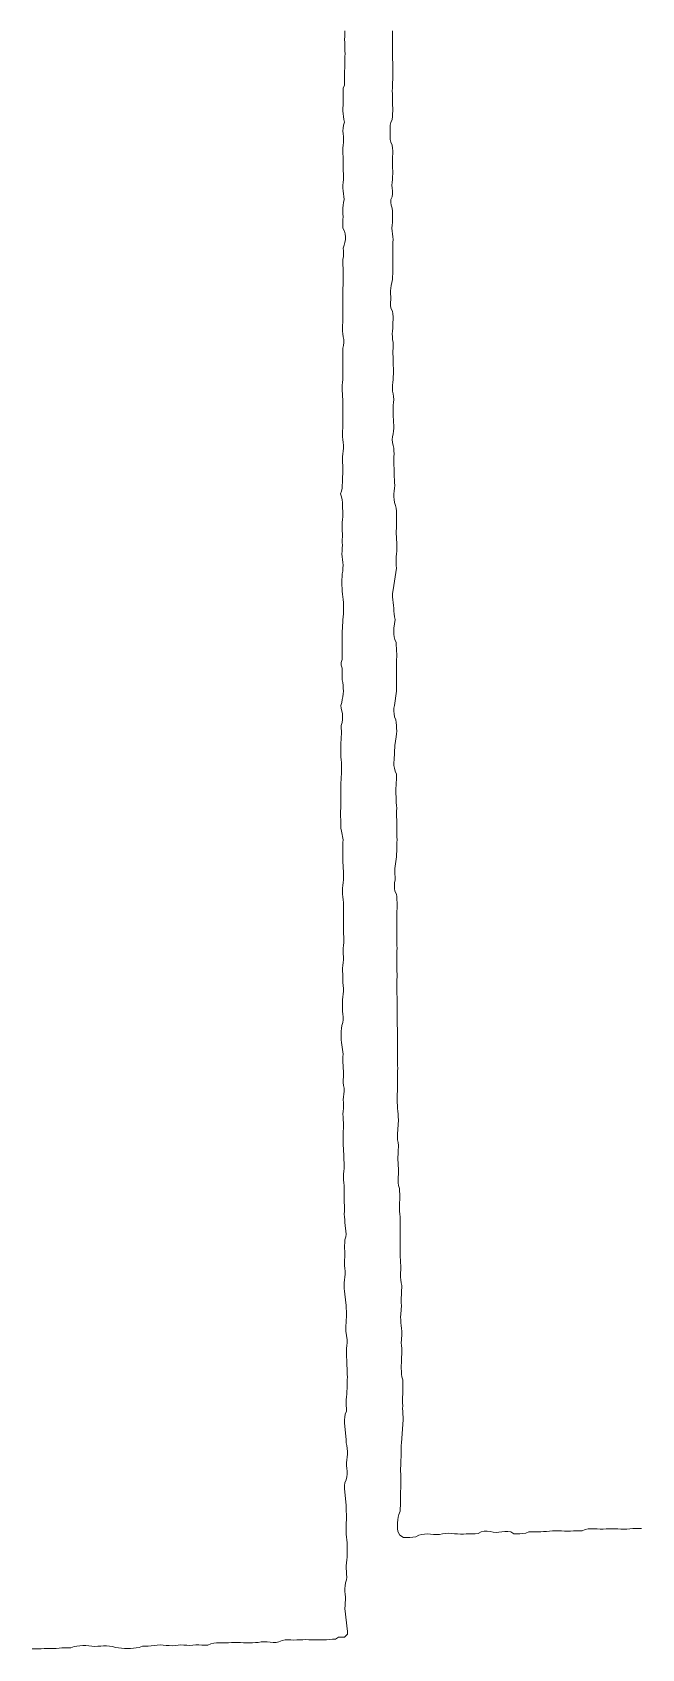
# Model space of a CAD drawing. Extents: x -16 to 11205, y -14909 to 147.
# Drawn here: x 79.73 to 84.25, y 123.34 to 135.31 of the extents above; entities that cross this region are included whole.
import ezdxf

# ---------------------------------------------------------------- set-up
doc = ezdxf.new("R2010")
doc.units = 0
doc.layers.get('0').update_dxf_attribs({"color": 1, "linetype": 'CONTINUOUS', "lineweight": 15, "true_color": 0xff0000})

msp = doc.modelspace()

# ---------------------------------------------------------------- linework, layer by layer
for p, q in [((82.051, 135.319), (82.049, 135.298)), ((82.049, 135.298), (82.049, 135.277)), ((82.404, 135.298), (82.404, 135.319)), ((82.404, 135.277), (82.404, 135.298)), ((82.049, 135.277), (82.048, 135.256)), ((82.048, 135.256), (82.049, 135.234)), ((82.049, 135.234), (82.049, 135.213)), ((82.049, 135.213), (82.05, 135.192)), ((82.05, 135.192), (82.051, 135.171)), ((82.051, 135.171), (82.052, 135.15)), ((82.404, 135.256), (82.404, 135.277)), ((82.404, 135.234), (82.404, 135.256)), ((82.404, 135.213), (82.404, 135.234)), ((82.404, 135.192), (82.404, 135.213)), ((82.404, 135.171), (82.404, 135.192)), ((82.404, 135.15), (82.404, 135.171)), ((82.05, 135.065), (82.049, 135.044)), ((82.051, 135.108), (82.05, 135.086)), ((82.05, 135.086), (82.05, 135.065)), ((82.052, 135.15), (82.051, 135.129)), ((82.051, 135.129), (82.051, 135.108)), ((82.404, 135.129), (82.404, 135.15)), ((82.404, 135.107), (82.404, 135.129)), ((82.405, 135.086), (82.404, 135.107)), ((82.405, 135.065), (82.405, 135.086)), ((82.405, 135.044), (82.405, 135.065)), ((82.048, 135.023), (82.047, 135.002)), ((82.047, 135.002), (82.047, 134.981)), ((82.047, 134.981), (82.048, 134.959)), ((82.048, 134.938), (82.047, 134.917)), ((82.049, 135.044), (82.048, 135.023)), ((82.048, 134.959), (82.048, 134.938)), ((82.403, 134.917), (82.404, 134.938)), ((82.404, 134.938), (82.405, 134.959)), ((82.405, 135.023), (82.405, 135.044)), ((82.405, 135.002), (82.405, 135.023)), ((82.405, 134.98), (82.405, 135.002)), ((82.405, 134.959), (82.405, 134.98)), ((82.038, 134.895), (82.037, 134.874)), ((82.037, 134.874), (82.037, 134.853)), ((82.037, 134.853), (82.038, 134.832)), ((82.047, 134.917), (82.038, 134.895)), ((82.038, 134.832), (82.038, 134.811)), ((82.038, 134.811), (82.038, 134.79)), ((82.401, 134.875), (82.402, 134.896)), ((82.402, 134.853), (82.401, 134.875)), ((82.402, 134.896), (82.403, 134.917)), ((82.403, 134.832), (82.402, 134.853)), ((82.404, 134.811), (82.403, 134.832)), ((82.404, 134.79), (82.404, 134.811)), ((82.037, 134.769), (82.036, 134.748)), ((82.036, 134.748), (82.036, 134.727)), ((82.036, 134.727), (82.037, 134.706)), ((82.038, 134.79), (82.037, 134.769)), ((82.037, 134.706), (82.04, 134.684)), ((82.403, 134.684), (82.404, 134.705)), ((82.404, 134.769), (82.404, 134.79)), ((82.405, 134.748), (82.404, 134.769)), ((82.404, 134.705), (82.405, 134.726)), ((82.405, 134.726), (82.405, 134.748)), ((82.037, 134.599), (82.036, 134.578)), ((82.036, 134.578), (82.037, 134.557)), ((82.04, 134.62), (82.037, 134.599)), ((82.04, 134.684), (82.042, 134.663)), ((82.048, 134.642), (82.04, 134.62)), ((82.042, 134.663), (82.048, 134.642)), ((82.386, 134.599), (82.387, 134.62)), ((82.386, 134.578), (82.386, 134.599)), ((82.386, 134.557), (82.386, 134.578)), ((82.387, 134.62), (82.39, 134.641)), ((82.39, 134.641), (82.4, 134.664)), ((82.4, 134.664), (82.403, 134.684)), ((82.036, 134.451), (82.035, 134.43)), ((82.037, 134.472), (82.036, 134.451)), ((82.037, 134.557), (82.039, 134.536)), ((82.039, 134.493), (82.037, 134.472)), ((82.039, 134.536), (82.04, 134.515)), ((82.04, 134.515), (82.039, 134.493)), ((82.386, 134.536), (82.386, 134.557)), ((82.387, 134.515), (82.386, 134.536)), ((82.39, 134.494), (82.387, 134.515)), ((82.401, 134.472), (82.39, 134.494)), ((82.404, 134.451), (82.401, 134.472)), ((82.406, 134.43), (82.404, 134.451)), ((82.035, 134.43), (82.036, 134.409)), ((82.036, 134.409), (82.037, 134.388)), ((82.037, 134.388), (82.038, 134.367)), ((82.038, 134.345), (82.037, 134.324)), ((82.038, 134.367), (82.038, 134.345)), ((82.402, 134.345), (82.403, 134.367)), ((82.403, 134.324), (82.402, 134.345)), ((82.403, 134.367), (82.404, 134.388)), ((82.404, 134.388), (82.405, 134.409)), ((82.405, 134.409), (82.406, 134.43)), ((82.037, 134.324), (82.037, 134.303)), ((82.037, 134.303), (82.038, 134.282)), ((82.039, 134.218), (82.037, 134.197)), ((82.038, 134.282), (82.04, 134.261)), ((82.04, 134.24), (82.039, 134.218)), ((82.04, 134.261), (82.04, 134.24)), ((82.4, 134.197), (82.402, 134.219)), ((82.402, 134.219), (82.404, 134.24)), ((82.404, 134.303), (82.403, 134.324)), ((82.405, 134.282), (82.404, 134.303)), ((82.404, 134.24), (82.405, 134.261)), ((82.405, 134.261), (82.405, 134.282)), ((82.036, 134.176), (82.035, 134.155)), ((82.035, 134.155), (82.037, 134.134)), ((82.037, 134.197), (82.036, 134.176)), ((82.037, 134.134), (82.04, 134.113)), ((82.04, 134.113), (82.043, 134.092)), ((82.043, 134.092), (82.044, 134.07)), ((82.391, 134.07), (82.401, 134.091)), ((82.398, 134.176), (82.4, 134.197)), ((82.4, 134.155), (82.398, 134.176)), ((82.402, 134.134), (82.4, 134.155)), ((82.401, 134.091), (82.403, 134.113)), ((82.403, 134.113), (82.402, 134.134)), ((82.038, 134.028), (82.036, 134.007)), ((82.036, 134.007), (82.036, 133.985)), ((82.036, 133.985), (82.036, 133.964)), ((82.041, 134.049), (82.038, 134.028)), ((82.044, 134.07), (82.041, 134.049)), ((82.39, 134.049), (82.391, 134.07)), ((82.392, 134.028), (82.39, 134.049)), ((82.401, 134.006), (82.392, 134.028)), ((82.403, 133.985), (82.401, 134.006)), ((82.403, 133.964), (82.403, 133.985)), ((82.036, 133.922), (82.035, 133.901)), ((82.035, 133.901), (82.035, 133.88)), ((82.035, 133.88), (82.036, 133.859)), ((82.036, 133.964), (82.037, 133.943)), ((82.037, 133.943), (82.036, 133.922)), ((82.036, 133.859), (82.047, 133.836)), ((82.399, 133.858), (82.4, 133.88)), ((82.4, 133.837), (82.399, 133.858)), ((82.4, 133.88), (82.402, 133.901)), ((82.402, 133.901), (82.404, 133.922)), ((82.403, 133.943), (82.403, 133.964)), ((82.404, 133.922), (82.403, 133.943)), ((82.045, 133.732), (82.038, 133.71)), ((82.05, 133.753), (82.045, 133.732)), ((82.047, 133.836), (82.053, 133.816)), ((82.055, 133.774), (82.05, 133.753)), ((82.053, 133.816), (82.056, 133.795)), ((82.056, 133.795), (82.055, 133.774)), ((82.403, 133.816), (82.4, 133.837)), ((82.406, 133.795), (82.403, 133.816)), ((82.405, 133.731), (82.406, 133.753)), ((82.405, 133.71), (82.405, 133.731)), ((82.407, 133.774), (82.406, 133.795)), ((82.406, 133.753), (82.407, 133.774)), ((82.036, 133.626), (82.035, 133.604)), ((82.039, 133.647), (82.036, 133.626)), ((82.038, 133.71), (82.04, 133.689)), ((82.04, 133.668), (82.039, 133.647)), ((82.04, 133.689), (82.04, 133.668)), ((82.405, 133.689), (82.405, 133.71)), ((82.405, 133.668), (82.405, 133.689)), ((82.405, 133.647), (82.405, 133.668)), ((82.406, 133.626), (82.405, 133.647)), ((82.406, 133.604), (82.406, 133.626)), ((82.035, 133.604), (82.036, 133.583)), ((82.036, 133.583), (82.037, 133.562)), ((82.037, 133.562), (82.037, 133.541)), ((82.037, 133.541), (82.037, 133.52)), ((82.037, 133.52), (82.037, 133.499)), ((82.037, 133.499), (82.037, 133.477)), ((82.404, 133.499), (82.405, 133.52)), ((82.404, 133.478), (82.404, 133.499)), ((82.405, 133.52), (82.406, 133.541)), ((82.406, 133.583), (82.406, 133.604)), ((82.406, 133.562), (82.406, 133.583)), ((82.406, 133.541), (82.406, 133.562)), ((82.036, 133.414), (82.035, 133.393)), ((82.035, 133.393), (82.035, 133.372)), ((82.035, 133.372), (82.036, 133.35)), ((82.037, 133.435), (82.036, 133.414)), ((82.037, 133.477), (82.037, 133.456)), ((82.037, 133.456), (82.037, 133.435)), ((82.389, 133.393), (82.39, 133.414)), ((82.389, 133.371), (82.389, 133.393)), ((82.39, 133.35), (82.389, 133.371)), ((82.39, 133.414), (82.393, 133.434)), ((82.393, 133.434), (82.404, 133.478)), ((82.035, 133.308), (82.034, 133.287)), ((82.034, 133.287), (82.034, 133.266)), ((82.034, 133.266), (82.034, 133.245)), ((82.036, 133.329), (82.035, 133.308)), ((82.036, 133.35), (82.036, 133.329)), ((82.389, 133.308), (82.39, 133.329)), ((82.389, 133.287), (82.389, 133.308)), ((82.391, 133.266), (82.389, 133.287)), ((82.39, 133.329), (82.39, 133.35)), ((82.402, 133.244), (82.391, 133.266)), ((82.033, 133.139), (82.032, 133.118)), ((82.034, 133.16), (82.033, 133.139)), ((82.034, 133.245), (82.034, 133.223)), ((82.034, 133.223), (82.035, 133.202)), ((82.035, 133.181), (82.034, 133.16)), ((82.035, 133.202), (82.035, 133.181)), ((82.405, 133.223), (82.402, 133.244)), ((82.407, 133.202), (82.405, 133.223)), ((82.405, 133.118), (82.406, 133.139)), ((82.406, 133.16), (82.407, 133.181)), ((82.406, 133.139), (82.406, 133.16)), ((82.407, 133.181), (82.407, 133.202)), ((82.032, 133.118), (82.032, 133.096)), ((82.032, 133.096), (82.034, 133.075)), ((82.034, 133.075), (82.038, 133.054)), ((82.038, 133.054), (82.042, 133.033)), ((82.042, 133.033), (82.042, 133.012)), ((82.401, 133.075), (82.403, 133.096)), ((82.402, 133.054), (82.401, 133.075)), ((82.404, 133.033), (82.402, 133.054)), ((82.403, 133.096), (82.405, 133.118)), ((82.407, 133.012), (82.404, 133.033)), ((82.036, 132.969), (82.034, 132.948)), ((82.034, 132.948), (82.034, 132.927)), ((82.034, 132.927), (82.035, 132.906)), ((82.035, 132.906), (82.036, 132.885)), ((82.04, 132.99), (82.036, 132.969)), ((82.042, 133.012), (82.04, 132.99)), ((82.406, 132.948), (82.407, 132.969)), ((82.406, 132.927), (82.406, 132.948)), ((82.407, 132.906), (82.406, 132.927)), ((82.407, 132.99), (82.407, 133.012)), ((82.407, 132.969), (82.407, 132.99)), ((82.407, 132.885), (82.407, 132.906)), ((82.036, 132.885), (82.036, 132.864)), ((82.036, 132.864), (82.036, 132.842)), ((82.036, 132.842), (82.036, 132.821)), ((82.036, 132.821), (82.036, 132.8)), ((82.036, 132.8), (82.036, 132.779)), ((82.036, 132.779), (82.036, 132.758)), ((82.408, 132.863), (82.407, 132.885)), ((82.409, 132.842), (82.408, 132.863)), ((82.41, 132.821), (82.409, 132.842)), ((82.409, 132.758), (82.41, 132.779)), ((82.41, 132.8), (82.41, 132.821)), ((82.41, 132.779), (82.41, 132.8)), ((82.031, 132.694), (82.03, 132.673)), ((82.03, 132.673), (82.031, 132.652)), ((82.033, 132.715), (82.031, 132.694)), ((82.035, 132.737), (82.033, 132.715)), ((82.036, 132.758), (82.035, 132.737)), ((82.402, 132.673), (82.403, 132.694)), ((82.404, 132.651), (82.402, 132.673)), ((82.403, 132.694), (82.406, 132.715)), ((82.406, 132.715), (82.409, 132.736)), ((82.409, 132.736), (82.409, 132.758)), ((82.031, 132.652), (82.032, 132.631)), ((82.032, 132.631), (82.033, 132.61)), ((82.033, 132.61), (82.034, 132.588)), ((82.034, 132.588), (82.034, 132.567)), ((82.034, 132.567), (82.034, 132.546)), ((82.034, 132.546), (82.034, 132.525)), ((82.408, 132.63), (82.404, 132.651)), ((82.411, 132.61), (82.408, 132.63)), ((82.408, 132.525), (82.409, 132.546)), ((82.409, 132.546), (82.411, 132.567)), ((82.412, 132.588), (82.411, 132.61)), ((82.411, 132.567), (82.412, 132.588)), ((82.034, 132.525), (82.035, 132.504)), ((82.035, 132.419), (82.034, 132.398)), ((82.035, 132.504), (82.035, 132.483)), ((82.035, 132.483), (82.035, 132.461)), ((82.035, 132.461), (82.035, 132.44)), ((82.035, 132.44), (82.035, 132.419)), ((82.408, 132.504), (82.408, 132.525)), ((82.408, 132.482), (82.408, 132.504)), ((82.408, 132.461), (82.408, 132.482)), ((82.41, 132.44), (82.408, 132.461)), ((82.411, 132.419), (82.41, 132.44)), ((82.412, 132.398), (82.411, 132.419)), ((82.034, 132.377), (82.033, 132.356)), ((82.033, 132.356), (82.033, 132.334)), ((82.033, 132.334), (82.033, 132.313)), ((82.033, 132.313), (82.035, 132.292)), ((82.034, 132.398), (82.034, 132.377)), ((82.401, 132.292), (82.403, 132.313)), ((82.403, 132.313), (82.407, 132.334)), ((82.407, 132.334), (82.411, 132.355)), ((82.411, 132.355), (82.412, 132.376)), ((82.412, 132.376), (82.412, 132.398)), ((82.036, 132.186), (82.033, 132.165)), ((82.035, 132.292), (82.037, 132.271)), ((82.038, 132.207), (82.036, 132.186)), ((82.037, 132.271), (82.039, 132.25)), ((82.04, 132.228), (82.038, 132.207)), ((82.039, 132.25), (82.04, 132.228)), ((82.403, 132.27), (82.401, 132.292)), ((82.407, 132.249), (82.403, 132.27)), ((82.412, 132.229), (82.407, 132.249)), ((82.414, 132.208), (82.412, 132.229)), ((82.415, 132.186), (82.414, 132.208)), ((82.414, 132.165), (82.415, 132.186)), ((82.033, 132.165), (82.032, 132.144)), ((82.032, 132.144), (82.033, 132.123)), ((82.033, 132.123), (82.034, 132.101)), ((82.034, 132.101), (82.035, 132.08)), ((82.035, 132.059), (82.034, 132.038)), ((82.035, 132.08), (82.035, 132.059)), ((82.412, 132.144), (82.414, 132.165)), ((82.412, 132.123), (82.412, 132.144)), ((82.413, 132.101), (82.412, 132.123)), ((82.415, 132.08), (82.413, 132.101)), ((82.416, 132.059), (82.415, 132.08)), ((82.416, 132.038), (82.416, 132.059)), ((82.031, 131.954), (82.029, 131.933)), ((82.033, 131.975), (82.031, 131.954)), ((82.034, 132.038), (82.033, 132.017)), ((82.033, 132.017), (82.033, 131.996)), ((82.033, 131.996), (82.033, 131.975)), ((82.416, 132.017), (82.416, 132.038)), ((82.417, 131.996), (82.416, 132.017)), ((82.419, 131.974), (82.417, 131.996)), ((82.418, 131.932), (82.42, 131.953)), ((82.42, 131.953), (82.419, 131.974)), ((82.026, 131.911), (82.019, 131.89)), ((82.019, 131.89), (82.026, 131.868)), ((82.029, 131.933), (82.026, 131.911)), ((82.026, 131.868), (82.029, 131.847)), ((82.029, 131.847), (82.032, 131.826)), ((82.032, 131.826), (82.033, 131.805)), ((82.414, 131.89), (82.415, 131.911)), ((82.414, 131.869), (82.414, 131.89)), ((82.415, 131.848), (82.414, 131.869)), ((82.415, 131.911), (82.418, 131.932)), ((82.417, 131.827), (82.415, 131.848)), ((82.426, 131.804), (82.417, 131.827)), ((82.033, 131.699), (82.031, 131.678)), ((82.033, 131.805), (82.033, 131.784)), ((82.033, 131.784), (82.034, 131.763)), ((82.034, 131.72), (82.033, 131.699)), ((82.034, 131.763), (82.034, 131.742)), ((82.034, 131.742), (82.034, 131.72)), ((82.429, 131.783), (82.426, 131.804)), ((82.432, 131.763), (82.429, 131.783)), ((82.433, 131.741), (82.432, 131.763)), ((82.432, 131.678), (82.433, 131.699)), ((82.433, 131.72), (82.433, 131.741)), ((82.433, 131.699), (82.433, 131.72)), ((82.031, 131.678), (82.029, 131.657)), ((82.029, 131.657), (82.03, 131.636)), ((82.03, 131.636), (82.031, 131.615)), ((82.031, 131.615), (82.032, 131.593)), ((82.032, 131.593), (82.032, 131.572)), ((82.431, 131.614), (82.432, 131.636)), ((82.431, 131.593), (82.431, 131.614)), ((82.432, 131.572), (82.431, 131.593)), ((82.432, 131.657), (82.432, 131.678)), ((82.432, 131.636), (82.432, 131.657)), ((82.03, 131.466), (82.028, 131.445)), ((82.031, 131.488), (82.03, 131.466)), ((82.032, 131.572), (82.031, 131.551)), ((82.031, 131.551), (82.031, 131.53)), ((82.031, 131.53), (82.032, 131.509)), ((82.032, 131.509), (82.031, 131.488)), ((82.433, 131.551), (82.432, 131.572)), ((82.435, 131.53), (82.433, 131.551)), ((82.433, 131.445), (82.435, 131.466)), ((82.435, 131.509), (82.435, 131.53)), ((82.436, 131.487), (82.435, 131.509)), ((82.435, 131.466), (82.436, 131.487)), ((82.028, 131.445), (82.029, 131.424)), ((82.029, 131.424), (82.032, 131.403)), ((82.032, 131.403), (82.035, 131.382)), ((82.036, 131.339), (82.034, 131.318)), ((82.035, 131.382), (82.037, 131.361)), ((82.037, 131.361), (82.036, 131.339)), ((82.412, 131.212), (82.433, 131.339)), ((82.429, 131.403), (82.431, 131.424)), ((82.429, 131.382), (82.429, 131.403)), ((82.43, 131.36), (82.429, 131.382)), ((82.433, 131.339), (82.43, 131.36)), ((82.431, 131.424), (82.433, 131.445)), ((82.029, 131.276), (82.028, 131.255)), ((82.028, 131.255), (82.028, 131.234)), ((82.028, 131.234), (82.028, 131.212)), ((82.031, 131.297), (82.029, 131.276)), ((82.034, 131.318), (82.031, 131.297)), ((82.028, 131.212), (82.029, 131.191)), ((82.029, 131.191), (82.03, 131.169)), ((82.03, 131.169), (82.032, 131.148)), ((82.032, 131.148), (82.035, 131.127)), ((82.035, 131.127), (82.038, 131.107)), ((82.038, 131.107), (82.04, 131.086)), ((82.402, 131.128), (82.403, 131.15)), ((82.405, 131.106), (82.402, 131.128)), ((82.403, 131.15), (82.412, 131.212)), ((82.408, 131.085), (82.405, 131.106)), ((82.038, 130.979), (82.036, 130.958)), ((82.039, 131.001), (82.038, 130.979)), ((82.04, 131.022), (82.039, 131.001)), ((82.04, 131.086), (82.04, 131.064)), ((82.04, 131.064), (82.04, 131.043)), ((82.04, 131.043), (82.04, 131.022)), ((82.41, 131.064), (82.408, 131.085)), ((82.412, 131.043), (82.41, 131.064)), ((82.414, 131.022), (82.412, 131.043)), ((82.416, 131.001), (82.414, 131.022)), ((82.419, 130.98), (82.416, 131.001)), ((82.422, 130.959), (82.419, 130.98)), ((82.032, 130.895), (82.031, 130.874)), ((82.031, 130.874), (82.031, 130.853)), ((82.033, 130.916), (82.032, 130.895)), ((82.034, 130.937), (82.033, 130.916)), ((82.036, 130.958), (82.034, 130.937)), ((82.412, 130.874), (82.414, 130.895)), ((82.413, 130.852), (82.412, 130.874)), ((82.414, 130.895), (82.422, 130.959)), ((82.03, 130.789), (82.029, 130.768)), ((82.029, 130.768), (82.03, 130.747)), ((82.031, 130.831), (82.03, 130.81)), ((82.03, 130.81), (82.03, 130.789)), ((82.03, 130.747), (82.03, 130.725)), ((82.031, 130.853), (82.031, 130.831)), ((82.416, 130.832), (82.413, 130.852)), ((82.42, 130.811), (82.416, 130.832)), ((82.429, 130.788), (82.42, 130.811)), ((82.431, 130.767), (82.429, 130.788)), ((82.432, 130.746), (82.431, 130.767)), ((82.433, 130.725), (82.432, 130.746)), ((82.03, 130.662), (82.023, 130.641)), ((82.023, 130.641), (82.023, 130.62)), ((82.023, 130.62), (82.03, 130.598)), ((82.03, 130.725), (82.031, 130.704)), ((82.031, 130.683), (82.03, 130.662)), ((82.031, 130.704), (82.031, 130.683)), ((82.434, 130.704), (82.433, 130.725)), ((82.433, 130.662), (82.434, 130.683)), ((82.433, 130.641), (82.433, 130.662)), ((82.433, 130.619), (82.433, 130.641)), ((82.433, 130.598), (82.433, 130.619)), ((82.434, 130.683), (82.434, 130.704)), ((82.03, 130.556), (82.029, 130.534)), ((82.029, 130.534), (82.031, 130.513)), ((82.03, 130.598), (82.03, 130.577)), ((82.03, 130.577), (82.03, 130.556)), ((82.031, 130.513), (82.034, 130.492)), ((82.433, 130.577), (82.433, 130.598)), ((82.433, 130.556), (82.433, 130.577)), ((82.433, 130.535), (82.433, 130.556)), ((82.433, 130.514), (82.433, 130.535)), ((82.433, 130.492), (82.433, 130.514)), ((82.035, 130.387), (82.031, 130.366)), ((82.034, 130.492), (82.037, 130.471)), ((82.038, 130.408), (82.035, 130.387)), ((82.037, 130.471), (82.038, 130.45)), ((82.038, 130.45), (82.039, 130.429)), ((82.039, 130.429), (82.038, 130.408)), ((82.417, 130.323), (82.433, 130.429)), ((82.432, 130.471), (82.433, 130.492)), ((82.432, 130.45), (82.432, 130.471)), ((82.433, 130.429), (82.432, 130.45)), ((82.028, 130.345), (82.02, 130.323)), ((82.02, 130.323), (82.022, 130.302)), ((82.022, 130.302), (82.032, 130.26)), ((82.031, 130.366), (82.028, 130.345)), ((82.032, 130.26), (82.033, 130.239)), ((82.414, 130.302), (82.417, 130.323)), ((82.414, 130.281), (82.414, 130.302)), ((82.416, 130.26), (82.414, 130.281)), ((82.418, 130.239), (82.416, 130.26)), ((82.031, 130.196), (82.023, 130.175)), ((82.023, 130.175), (82.023, 130.154)), ((82.023, 130.154), (82.024, 130.133)), ((82.033, 130.218), (82.031, 130.196)), ((82.033, 130.239), (82.033, 130.218)), ((82.428, 130.217), (82.418, 130.239)), ((82.43, 130.196), (82.428, 130.217)), ((82.432, 130.175), (82.43, 130.196)), ((82.433, 130.154), (82.432, 130.175)), ((82.434, 130.133), (82.433, 130.154)), ((82.022, 130.069), (82.02, 130.048)), ((82.02, 130.048), (82.02, 130.027)), ((82.02, 130.027), (82.02, 130.006)), ((82.023, 130.09), (82.022, 130.069)), ((82.024, 130.111), (82.023, 130.09)), ((82.024, 130.133), (82.024, 130.111)), ((82.415, 129.921), (82.42, 130.027)), ((82.42, 130.027), (82.43, 130.091)), ((82.43, 130.091), (82.433, 130.112)), ((82.433, 130.112), (82.434, 130.133)), ((82.02, 130.006), (82.02, 129.985)), ((82.02, 129.985), (82.02, 129.963)), ((82.02, 129.963), (82.02, 129.942)), ((82.02, 129.942), (82.022, 129.921)), ((82.022, 129.921), (82.024, 129.9)), ((82.024, 129.9), (82.025, 129.879)), ((82.413, 129.9), (82.415, 129.921)), ((82.414, 129.879), (82.413, 129.9)), ((82.023, 129.794), (82.022, 129.773)), ((82.024, 129.815), (82.023, 129.794)), ((82.025, 129.836), (82.024, 129.815)), ((82.025, 129.879), (82.025, 129.858)), ((82.025, 129.858), (82.025, 129.836)), ((82.418, 129.858), (82.414, 129.879)), ((82.422, 129.837), (82.418, 129.858)), ((82.432, 129.815), (82.422, 129.837)), ((82.433, 129.794), (82.432, 129.815)), ((82.433, 129.773), (82.433, 129.794)), ((82.021, 129.752), (82.02, 129.73)), ((82.02, 129.73), (82.021, 129.709)), ((82.021, 129.688), (82.02, 129.667)), ((82.02, 129.667), (82.02, 129.646)), ((82.022, 129.773), (82.021, 129.752)), ((82.021, 129.709), (82.021, 129.688)), ((82.427, 129.688), (82.428, 129.709)), ((82.428, 129.667), (82.427, 129.688)), ((82.428, 129.709), (82.429, 129.731)), ((82.429, 129.645), (82.428, 129.667)), ((82.429, 129.731), (82.431, 129.752)), ((82.431, 129.752), (82.433, 129.773)), ((82.02, 129.561), (82.019, 129.54)), ((82.02, 129.646), (82.02, 129.625)), ((82.02, 129.625), (82.02, 129.603)), ((82.02, 129.603), (82.02, 129.582)), ((82.02, 129.582), (82.02, 129.561)), ((82.43, 129.624), (82.429, 129.645)), ((82.431, 129.603), (82.43, 129.624)), ((82.433, 129.582), (82.431, 129.603)), ((82.434, 129.561), (82.433, 129.582)), ((82.433, 129.54), (82.434, 129.561)), ((82.019, 129.54), (82.019, 129.519)), ((82.019, 129.519), (82.019, 129.498)), ((82.019, 129.498), (82.02, 129.477)), ((82.02, 129.477), (82.02, 129.455)), ((82.02, 129.455), (82.02, 129.434)), ((82.02, 129.434), (82.021, 129.413)), ((82.433, 129.519), (82.433, 129.54)), ((82.433, 129.497), (82.433, 129.519)), ((82.434, 129.476), (82.433, 129.497)), ((82.435, 129.455), (82.434, 129.476)), ((82.434, 129.413), (82.435, 129.434)), ((82.435, 129.434), (82.435, 129.455)), ((82.021, 129.413), (82.024, 129.392)), ((82.024, 129.392), (82.037, 129.328)), ((82.036, 129.307), (82.035, 129.286)), ((82.037, 129.328), (82.036, 129.307)), ((82.434, 129.392), (82.434, 129.413)), ((82.435, 129.37), (82.434, 129.392)), ((82.436, 129.349), (82.435, 129.37)), ((82.435, 129.286), (82.436, 129.307)), ((82.437, 129.328), (82.436, 129.349)), ((82.436, 129.307), (82.437, 129.328)), ((82.035, 129.286), (82.035, 129.265)), ((82.035, 129.265), (82.035, 129.244)), ((82.035, 129.244), (82.035, 129.222)), ((82.035, 129.222), (82.035, 129.201)), ((82.035, 129.201), (82.035, 129.18)), ((82.421, 129.116), (82.432, 129.201)), ((82.432, 129.201), (82.433, 129.222)), ((82.433, 129.222), (82.434, 129.244)), ((82.434, 129.265), (82.435, 129.286)), ((82.434, 129.244), (82.434, 129.265)), ((82.035, 129.18), (82.036, 129.159)), ((82.036, 129.159), (82.037, 129.138)), ((82.037, 129.138), (82.038, 129.117)), ((82.038, 129.117), (82.039, 129.095)), ((82.039, 129.095), (82.039, 129.074)), ((82.039, 129.074), (82.04, 129.053)), ((82.42, 129.095), (82.421, 129.116)), ((82.421, 129.074), (82.42, 129.095)), ((82.423, 129.053), (82.421, 129.074)), ((82.033, 128.969), (82.032, 128.947)), ((82.032, 128.947), (82.033, 128.926)), ((82.036, 128.99), (82.033, 128.969)), ((82.038, 129.011), (82.036, 128.99)), ((82.04, 129.032), (82.038, 129.011)), ((82.04, 129.053), (82.04, 129.032)), ((82.417, 128.989), (82.419, 129.01)), ((82.417, 128.968), (82.417, 128.989)), ((82.421, 128.948), (82.417, 128.968)), ((82.419, 129.01), (82.422, 129.032)), ((82.432, 128.925), (82.421, 128.948)), ((82.422, 129.032), (82.423, 129.053)), ((82.033, 128.926), (82.035, 128.905)), ((82.035, 128.905), (82.037, 128.884)), ((82.037, 128.884), (82.039, 128.862)), ((82.039, 128.862), (82.04, 128.841)), ((82.04, 128.841), (82.04, 128.82)), ((82.435, 128.905), (82.432, 128.925)), ((82.436, 128.884), (82.435, 128.905)), ((82.437, 128.862), (82.436, 128.884)), ((82.438, 128.841), (82.437, 128.862)), ((82.437, 128.82), (82.438, 128.841)), ((82.04, 128.82), (82.041, 128.799)), ((82.041, 128.799), (82.041, 128.778)), ((82.041, 128.778), (82.041, 128.757)), ((82.041, 128.757), (82.041, 128.736)), ((82.041, 128.736), (82.041, 128.714)), ((82.041, 128.714), (82.041, 128.693)), ((82.434, 128.757), (82.435, 128.778)), ((82.434, 128.735), (82.434, 128.757)), ((82.435, 128.714), (82.434, 128.735)), ((82.435, 128.778), (82.436, 128.799)), ((82.435, 128.693), (82.435, 128.714)), ((82.436, 128.799), (82.437, 128.82)), ((82.041, 128.693), (82.04, 128.672)), ((82.04, 128.672), (82.04, 128.651)), ((82.04, 128.651), (82.04, 128.63)), ((82.04, 128.63), (82.042, 128.609)), ((82.042, 128.609), (82.043, 128.587)), ((82.043, 128.587), (82.043, 128.566)), ((82.436, 128.672), (82.435, 128.693)), ((82.435, 128.63), (82.436, 128.651)), ((82.435, 128.608), (82.435, 128.63)), ((82.435, 128.587), (82.435, 128.608)), ((82.435, 128.566), (82.435, 128.587)), ((82.436, 128.651), (82.436, 128.672)), ((82.038, 128.524), (82.037, 128.503)), ((82.037, 128.503), (82.037, 128.482)), ((82.037, 128.482), (82.039, 128.46)), ((82.041, 128.545), (82.038, 128.524)), ((82.043, 128.566), (82.041, 128.545)), ((82.436, 128.545), (82.435, 128.566)), ((82.435, 128.46), (82.436, 128.481)), ((82.437, 128.524), (82.436, 128.545)), ((82.436, 128.503), (82.437, 128.524)), ((82.436, 128.481), (82.436, 128.503)), ((82.035, 128.397), (82.033, 128.376)), ((82.033, 128.376), (82.033, 128.354)), ((82.033, 128.354), (82.034, 128.333)), ((82.038, 128.418), (82.035, 128.397)), ((82.039, 128.439), (82.038, 128.418)), ((82.039, 128.46), (82.039, 128.439)), ((82.434, 128.439), (82.435, 128.46)), ((82.434, 128.418), (82.434, 128.439)), ((82.435, 128.397), (82.434, 128.418)), ((82.435, 128.375), (82.435, 128.397)), ((82.436, 128.354), (82.435, 128.375)), ((82.437, 128.333), (82.436, 128.354)), ((82.034, 128.333), (82.036, 128.312)), ((82.036, 128.312), (82.036, 128.291)), ((82.036, 128.291), (82.036, 128.27)), ((82.036, 128.27), (82.038, 128.249)), ((82.038, 128.249), (82.04, 128.227)), ((82.04, 128.227), (82.041, 128.206)), ((82.435, 128.27), (82.436, 128.291)), ((82.435, 128.248), (82.435, 128.27)), ((82.435, 128.227), (82.435, 128.248)), ((82.436, 128.206), (82.435, 128.227)), ((82.436, 128.291), (82.437, 128.312)), ((82.437, 128.312), (82.437, 128.333)), ((82.033, 128.143), (82.032, 128.122)), ((82.032, 128.122), (82.032, 128.1)), ((82.035, 128.164), (82.033, 128.143)), ((82.038, 128.185), (82.035, 128.164)), ((82.041, 128.206), (82.038, 128.185)), ((82.436, 128.185), (82.436, 128.206)), ((82.437, 128.164), (82.436, 128.185)), ((82.437, 128.143), (82.437, 128.164)), ((82.437, 128.121), (82.437, 128.143)), ((82.437, 128.1), (82.437, 128.121)), ((82.032, 128.1), (82.032, 128.079)), ((82.032, 128.079), (82.033, 128.058)), ((82.033, 128.058), (82.035, 128.037)), ((82.035, 128.037), (82.037, 128.016)), ((82.037, 127.995), (82.035, 127.974)), ((82.037, 128.016), (82.037, 127.995)), ((82.437, 128.079), (82.437, 128.1)), ((82.438, 128.058), (82.437, 128.079)), ((82.437, 128.037), (82.438, 128.058)), ((82.437, 128.016), (82.437, 128.037)), ((82.437, 127.994), (82.437, 128.016)), ((82.438, 127.973), (82.437, 127.994)), ((82.023, 127.889), (82.022, 127.868)), ((82.022, 127.868), (82.023, 127.847)), ((82.025, 127.931), (82.023, 127.91)), ((82.023, 127.91), (82.023, 127.889)), ((82.027, 127.952), (82.025, 127.931)), ((82.035, 127.974), (82.027, 127.952)), ((82.438, 127.952), (82.438, 127.973)), ((82.439, 127.931), (82.438, 127.952)), ((82.44, 127.91), (82.439, 127.931)), ((82.44, 127.889), (82.44, 127.91)), ((82.44, 127.867), (82.44, 127.889)), ((82.44, 127.846), (82.44, 127.867)), ((82.023, 127.847), (82.025, 127.826)), ((82.025, 127.826), (82.037, 127.741)), ((82.441, 127.825), (82.44, 127.846)), ((82.44, 127.762), (82.441, 127.783)), ((82.44, 127.74), (82.44, 127.762)), ((82.441, 127.804), (82.441, 127.825)), ((82.441, 127.783), (82.441, 127.804)), ((82.037, 127.741), (82.035, 127.719)), ((82.035, 127.719), (82.035, 127.698)), ((82.035, 127.698), (82.036, 127.677)), ((82.036, 127.677), (82.037, 127.656)), ((82.037, 127.656), (82.038, 127.635)), ((82.038, 127.635), (82.039, 127.613)), ((82.439, 127.719), (82.44, 127.74)), ((82.44, 127.698), (82.439, 127.719)), ((82.441, 127.677), (82.44, 127.698)), ((82.441, 127.656), (82.441, 127.677)), ((82.442, 127.635), (82.441, 127.656)), ((82.441, 127.613), (82.442, 127.635)), ((82.039, 127.571), (82.038, 127.55)), ((82.038, 127.55), (82.038, 127.529)), ((82.038, 127.529), (82.041, 127.508)), ((82.039, 127.613), (82.039, 127.592)), ((82.039, 127.592), (82.039, 127.571)), ((82.041, 127.508), (82.044, 127.487)), ((82.44, 127.592), (82.441, 127.613)), ((82.44, 127.571), (82.44, 127.592)), ((82.44, 127.55), (82.44, 127.571)), ((82.44, 127.529), (82.44, 127.55)), ((82.44, 127.508), (82.44, 127.529)), ((82.44, 127.486), (82.44, 127.508)), ((82.039, 127.423), (82.038, 127.402)), ((82.038, 127.402), (82.039, 127.381)), ((82.043, 127.444), (82.039, 127.423)), ((82.045, 127.465), (82.043, 127.444)), ((82.044, 127.487), (82.045, 127.465)), ((82.437, 127.444), (82.439, 127.465)), ((82.437, 127.423), (82.437, 127.444)), ((82.437, 127.402), (82.437, 127.423)), ((82.438, 127.381), (82.437, 127.402)), ((82.439, 127.465), (82.44, 127.486)), ((82.038, 127.317), (82.036, 127.296)), ((82.036, 127.296), (82.037, 127.275)), ((82.037, 127.275), (82.038, 127.254)), ((82.04, 127.338), (82.038, 127.317)), ((82.039, 127.381), (82.041, 127.36)), ((82.041, 127.36), (82.04, 127.338)), ((82.44, 127.359), (82.438, 127.381)), ((82.441, 127.338), (82.44, 127.359)), ((82.442, 127.317), (82.441, 127.338)), ((82.444, 127.296), (82.442, 127.317)), ((82.446, 127.275), (82.444, 127.296)), ((82.448, 127.254), (82.446, 127.275)), ((82.038, 127.169), (82.037, 127.148)), ((82.037, 127.148), (82.037, 127.127)), ((82.038, 127.254), (82.039, 127.232)), ((82.039, 127.19), (82.038, 127.169)), ((82.039, 127.232), (82.04, 127.211)), ((82.04, 127.211), (82.039, 127.19)), ((82.439, 127.148), (82.448, 127.254)), ((82.439, 127.126), (82.439, 127.148)), ((82.037, 127.127), (82.037, 127.105)), ((82.037, 127.105), (82.037, 127.084)), ((82.037, 127.084), (82.038, 127.063)), ((82.038, 127.063), (82.04, 127.042)), ((82.04, 127.042), (82.041, 127.021)), ((82.441, 127.105), (82.439, 127.126)), ((82.445, 127.085), (82.441, 127.105)), ((82.448, 127.063), (82.445, 127.085)), ((82.445, 127.02), (82.448, 127.063)), ((82.041, 127.021), (82.042, 127)), ((82.042, 127), (82.042, 126.978)), ((82.042, 126.978), (82.042, 126.957)), ((82.042, 126.957), (82.044, 126.936)), ((82.044, 126.936), (82.045, 126.915)), ((82.045, 126.915), (82.044, 126.894)), ((82.443, 126.978), (82.444, 126.999)), ((82.443, 126.957), (82.443, 126.978)), ((82.444, 126.936), (82.443, 126.957)), ((82.444, 126.999), (82.445, 127.02)), ((82.445, 126.915), (82.444, 126.936)), ((82.447, 126.894), (82.445, 126.915)), ((82.04, 126.852), (82.039, 126.83)), ((82.039, 126.83), (82.04, 126.809)), ((82.042, 126.873), (82.04, 126.852)), ((82.04, 126.809), (82.043, 126.788)), ((82.044, 126.894), (82.042, 126.873)), ((82.043, 126.788), (82.045, 126.767)), ((82.445, 126.83), (82.447, 126.851)), ((82.445, 126.809), (82.445, 126.83)), ((82.446, 126.788), (82.445, 126.809)), ((82.447, 126.767), (82.446, 126.788)), ((82.448, 126.873), (82.447, 126.894)), ((82.447, 126.851), (82.448, 126.873)), ((82.045, 126.767), (82.046, 126.746)), ((82.046, 126.703), (82.045, 126.682)), ((82.045, 126.682), (82.045, 126.661)), ((82.046, 126.746), (82.046, 126.724)), ((82.046, 126.724), (82.046, 126.703)), ((82.454, 126.745), (82.447, 126.767)), ((82.455, 126.724), (82.454, 126.745)), ((82.457, 126.703), (82.455, 126.724)), ((82.455, 126.619), (82.458, 126.682)), ((82.458, 126.682), (82.457, 126.703)), ((82.045, 126.661), (82.046, 126.64)), ((82.046, 126.64), (82.047, 126.619)), ((82.047, 126.576), (82.046, 126.555)), ((82.046, 126.555), (82.047, 126.534)), ((82.047, 126.619), (82.047, 126.597)), ((82.047, 126.597), (82.047, 126.576)), ((82.454, 126.597), (82.455, 126.619)), ((82.454, 126.576), (82.454, 126.597)), ((82.457, 126.555), (82.454, 126.576)), ((82.459, 126.534), (82.457, 126.555)), ((82.047, 126.534), (82.049, 126.513)), ((82.049, 126.513), (82.051, 126.492)), ((82.051, 126.492), (82.059, 126.407)), ((82.46, 126.513), (82.459, 126.534)), ((82.459, 126.449), (82.46, 126.47)), ((82.459, 126.428), (82.459, 126.449)), ((82.459, 126.407), (82.459, 126.428)), ((82.461, 126.491), (82.46, 126.513)), ((82.46, 126.47), (82.461, 126.491)), ((82.049, 126.343), (82.048, 126.322)), ((82.048, 126.322), (82.048, 126.301)), ((82.05, 126.364), (82.049, 126.343)), ((82.057, 126.386), (82.05, 126.364)), ((82.059, 126.407), (82.057, 126.386)), ((82.459, 126.386), (82.459, 126.407)), ((82.46, 126.364), (82.459, 126.386)), ((82.46, 126.343), (82.46, 126.364)), ((82.46, 126.322), (82.46, 126.343)), ((82.461, 126.301), (82.46, 126.322)), ((82.048, 126.216), (82.047, 126.195)), ((82.047, 126.195), (82.048, 126.174)), ((82.048, 126.301), (82.049, 126.28)), ((82.05, 126.237), (82.048, 126.216)), ((82.049, 126.28), (82.05, 126.259)), ((82.05, 126.259), (82.05, 126.237)), ((82.461, 126.28), (82.461, 126.301)), ((82.461, 126.259), (82.461, 126.28)), ((82.461, 126.237), (82.461, 126.259)), ((82.462, 126.216), (82.461, 126.237)), ((82.463, 126.195), (82.462, 126.216)), ((82.465, 126.174), (82.463, 126.195)), ((82.048, 126.174), (82.05, 126.153)), ((82.05, 126.089), (82.048, 126.068)), ((82.05, 126.153), (82.052, 126.132)), ((82.052, 126.11), (82.05, 126.089)), ((82.052, 126.132), (82.052, 126.11)), ((82.462, 126.089), (82.463, 126.11)), ((82.464, 126.068), (82.462, 126.089)), ((82.463, 126.11), (82.466, 126.153)), ((82.467, 126.047), (82.464, 126.068)), ((82.466, 126.153), (82.465, 126.174)), ((82.048, 126.068), (82.046, 126.047)), ((82.046, 126.047), (82.046, 126.026)), ((82.046, 126.026), (82.046, 126.005)), ((82.046, 126.005), (82.047, 125.984)), ((82.047, 125.984), (82.05, 125.963)), ((82.05, 125.963), (82.061, 125.878)), ((82.471, 126.026), (82.467, 126.047)), ((82.468, 125.92), (82.471, 126.026)), ((82.061, 125.878), (82.061, 125.856)), ((82.061, 125.856), (82.062, 125.835)), ((82.062, 125.835), (82.062, 125.814)), ((82.464, 125.814), (82.469, 125.877)), ((82.468, 125.899), (82.468, 125.92)), ((82.469, 125.877), (82.468, 125.899)), ((82.059, 125.751), (82.057, 125.73)), ((82.057, 125.73), (82.057, 125.708)), ((82.061, 125.772), (82.059, 125.751)), ((82.062, 125.793), (82.061, 125.772)), ((82.062, 125.814), (82.062, 125.793)), ((82.463, 125.793), (82.464, 125.814)), ((82.464, 125.772), (82.463, 125.793)), ((82.466, 125.751), (82.464, 125.772)), ((82.468, 125.73), (82.466, 125.751)), ((82.469, 125.709), (82.468, 125.73)), ((82.057, 125.708), (82.058, 125.687)), ((82.058, 125.687), (82.067, 125.624)), ((82.066, 125.602), (82.064, 125.581)), ((82.067, 125.624), (82.066, 125.602)), ((82.468, 125.602), (82.47, 125.623)), ((82.469, 125.581), (82.468, 125.602)), ((82.471, 125.687), (82.469, 125.709)), ((82.47, 125.623), (82.472, 125.666)), ((82.472, 125.666), (82.471, 125.687)), ((82.064, 125.581), (82.062, 125.56)), ((82.062, 125.56), (82.062, 125.539)), ((82.062, 125.539), (82.062, 125.518)), ((82.062, 125.518), (82.063, 125.496)), ((82.063, 125.496), (82.064, 125.475)), ((82.064, 125.475), (82.065, 125.454)), ((82.471, 125.56), (82.469, 125.581)), ((82.469, 125.454), (82.471, 125.56)), ((82.065, 125.454), (82.065, 125.433)), ((82.065, 125.433), (82.066, 125.412)), ((82.066, 125.412), (82.067, 125.391)), ((82.067, 125.391), (82.068, 125.37)), ((82.068, 125.37), (82.069, 125.348)), ((82.468, 125.433), (82.469, 125.454)), ((82.468, 125.412), (82.468, 125.433)), ((82.469, 125.391), (82.468, 125.412)), ((82.47, 125.37), (82.469, 125.391)), ((82.471, 125.349), (82.47, 125.37)), ((82.065, 125.243), (82.064, 125.222)), ((82.066, 125.264), (82.065, 125.243)), ((82.067, 125.306), (82.066, 125.285)), ((82.066, 125.285), (82.066, 125.264)), ((82.068, 125.327), (82.067, 125.306)), ((82.069, 125.348), (82.068, 125.327)), ((82.479, 125.327), (82.471, 125.349)), ((82.479, 125.306), (82.479, 125.327)), ((82.48, 125.285), (82.479, 125.306)), ((82.479, 125.221), (82.48, 125.242)), ((82.48, 125.264), (82.48, 125.285)), ((82.48, 125.242), (82.48, 125.264)), ((82.06, 125.179), (82.059, 125.158)), ((82.059, 125.158), (82.061, 125.137)), ((82.062, 125.201), (82.06, 125.179)), ((82.061, 125.137), (82.063, 125.116)), ((82.064, 125.222), (82.062, 125.201)), ((82.063, 125.116), (82.063, 125.095)), ((82.478, 125.2), (82.479, 125.221)), ((82.478, 125.179), (82.478, 125.2)), ((82.478, 125.158), (82.478, 125.179)), ((82.479, 125.136), (82.478, 125.158)), ((82.478, 125.115), (82.479, 125.136)), ((82.479, 125.094), (82.478, 125.115)), ((82.049, 125.052), (82.047, 125.031)), ((82.047, 125.031), (82.048, 125.01)), ((82.048, 125.01), (82.061, 124.883)), ((82.053, 125.073), (82.049, 125.052)), ((82.063, 125.095), (82.053, 125.073)), ((82.469, 124.861), (82.481, 125.031)), ((82.48, 125.073), (82.479, 125.094)), ((82.481, 125.052), (82.48, 125.073)), ((82.481, 125.031), (82.481, 125.052)), ((82.061, 124.883), (82.061, 124.861)), ((82.061, 124.861), (82.064, 124.84)), ((82.064, 124.84), (82.069, 124.798)), ((82.067, 124.756), (82.065, 124.735)), ((82.069, 124.777), (82.067, 124.756)), ((82.069, 124.798), (82.069, 124.777)), ((82.466, 124.734), (82.468, 124.755)), ((82.467, 124.84), (82.469, 124.861)), ((82.467, 124.819), (82.467, 124.84)), ((82.467, 124.798), (82.467, 124.819)), ((82.468, 124.777), (82.467, 124.798)), ((82.468, 124.755), (82.468, 124.777)), ((82.065, 124.735), (82.063, 124.713)), ((82.063, 124.713), (82.063, 124.692)), ((82.063, 124.692), (82.065, 124.671)), ((82.065, 124.671), (82.066, 124.65)), ((82.066, 124.65), (82.067, 124.629)), ((82.463, 124.671), (82.464, 124.692)), ((82.463, 124.65), (82.463, 124.671)), ((82.464, 124.628), (82.463, 124.65)), ((82.464, 124.692), (82.465, 124.713)), ((82.465, 124.713), (82.466, 124.734)), ((82.049, 124.565), (82.047, 124.544)), ((82.047, 124.544), (82.048, 124.523)), ((82.048, 124.523), (82.061, 124.396)), ((82.059, 124.587), (82.049, 124.565)), ((82.064, 124.608), (82.059, 124.587)), ((82.067, 124.629), (82.064, 124.608)), ((82.463, 124.502), (82.464, 124.523)), ((82.465, 124.607), (82.464, 124.628)), ((82.464, 124.523), (82.465, 124.544)), ((82.465, 124.586), (82.465, 124.607)), ((82.465, 124.565), (82.465, 124.586)), ((82.465, 124.544), (82.465, 124.565)), ((82.061, 124.396), (82.06, 124.375)), ((82.459, 124.354), (82.463, 124.417)), ((82.463, 124.48), (82.463, 124.502)), ((82.463, 124.459), (82.463, 124.48)), ((82.463, 124.438), (82.463, 124.459)), ((82.463, 124.417), (82.463, 124.438)), ((82.06, 124.375), (82.061, 124.353)), ((82.061, 124.353), (82.062, 124.332)), ((82.063, 124.29), (82.061, 124.269)), ((82.062, 124.332), (82.063, 124.311)), ((82.063, 124.311), (82.063, 124.29)), ((82.441, 124.269), (82.443, 124.29)), ((82.443, 124.29), (82.446, 124.311)), ((82.446, 124.311), (82.449, 124.331)), ((82.449, 124.331), (82.459, 124.354)), ((82.06, 124.248), (82.059, 124.226)), ((82.059, 124.226), (82.059, 124.205)), ((82.059, 124.205), (82.06, 124.184)), ((82.061, 124.269), (82.06, 124.248)), ((82.06, 124.184), (82.062, 124.163)), ((82.062, 124.163), (82.064, 124.142)), ((82.44, 124.247), (82.441, 124.269)), ((82.441, 124.226), (82.44, 124.247)), ((82.443, 124.205), (82.441, 124.226)), ((82.458, 124.177), (82.443, 124.205)), ((82.485, 124.159), (82.458, 124.177)), ((82.508, 124.159), (82.485, 124.159)), ((82.531, 124.161), (82.508, 124.159)), ((82.553, 124.163), (82.531, 124.161)), ((82.575, 124.165), (82.553, 124.163)), ((82.598, 124.176), (82.575, 124.165)), ((82.62, 124.182), (82.598, 124.176)), ((82.641, 124.185), (82.62, 124.182)), ((82.663, 124.187), (82.641, 124.185)), ((82.685, 124.185), (82.663, 124.187)), ((82.707, 124.183), (82.685, 124.185)), ((82.729, 124.182), (82.707, 124.183)), ((82.751, 124.183), (82.729, 124.182)), ((82.773, 124.186), (82.751, 124.183)), ((82.795, 124.189), (82.773, 124.186)), ((82.817, 124.191), (82.795, 124.189)), ((82.84, 124.19), (82.817, 124.191)), ((82.862, 124.188), (82.84, 124.19)), ((82.884, 124.186), (82.862, 124.188)), ((82.906, 124.185), (82.884, 124.186)), ((82.928, 124.185), (82.906, 124.185)), ((82.95, 124.186), (82.928, 124.185)), ((82.972, 124.186), (82.95, 124.186)), ((82.994, 124.186), (82.972, 124.186)), ((83.015, 124.187), (82.994, 124.186)), ((83.037, 124.19), (83.015, 124.187)), ((83.06, 124.202), (83.037, 124.19)), ((83.082, 124.206), (83.06, 124.202)), ((83.104, 124.207), (83.082, 124.206)), ((83.126, 124.204), (83.104, 124.207)), ((83.148, 124.199), (83.126, 124.204)), ((83.17, 124.197), (83.148, 124.199)), ((83.192, 124.199), (83.17, 124.197)), ((83.214, 124.202), (83.192, 124.199)), ((83.236, 124.204), (83.214, 124.202)), ((83.258, 124.203), (83.236, 124.204)), ((83.28, 124.201), (83.258, 124.203)), ((83.302, 124.188), (83.28, 124.201)), ((83.324, 124.186), (83.302, 124.188)), ((83.346, 124.186), (83.324, 124.186)), ((83.368, 124.189), (83.346, 124.186)), ((83.39, 124.192), (83.368, 124.189)), ((83.412, 124.201), (83.39, 124.192)), ((83.434, 124.201), (83.412, 124.201)), ((83.456, 124.201), (83.434, 124.201)), ((83.479, 124.201), (83.456, 124.201)), ((83.501, 124.202), (83.479, 124.201)), ((83.523, 124.203), (83.501, 124.202)), ((83.544, 124.204), (83.523, 124.203)), ((83.566, 124.206), (83.544, 124.204)), ((83.588, 124.208), (83.566, 124.206)), ((83.61, 124.209), (83.588, 124.208)), ((83.633, 124.209), (83.61, 124.209)), ((83.655, 124.208), (83.633, 124.209)), ((83.677, 124.207), (83.655, 124.208)), ((83.699, 124.207), (83.677, 124.207)), ((83.721, 124.207), (83.699, 124.207)), ((83.743, 124.208), (83.721, 124.207)), ((83.764, 124.209), (83.743, 124.208)), ((83.786, 124.209), (83.764, 124.209)), ((83.808, 124.21), (83.786, 124.209)), ((83.831, 124.22), (83.808, 124.21)), ((83.853, 124.223), (83.831, 124.22)), ((83.875, 124.225), (83.853, 124.223)), ((83.897, 124.224), (83.875, 124.225)), ((83.919, 124.223), (83.897, 124.224)), ((83.941, 124.222), (83.919, 124.223)), ((83.963, 124.222), (83.941, 124.222)), ((83.985, 124.223), (83.963, 124.222)), ((84.007, 124.224), (83.985, 124.223)), ((84.029, 124.225), (84.007, 124.224)), ((84.051, 124.225), (84.029, 124.225)), ((84.073, 124.223), (84.051, 124.225)), ((84.095, 124.221), (84.073, 124.223)), ((84.117, 124.221), (84.095, 124.221)), ((84.139, 124.222), (84.117, 124.221)), ((84.161, 124.225), (84.139, 124.222)), ((84.183, 124.227), (84.161, 124.225)), ((84.205, 124.227), (84.183, 124.227)), ((84.227, 124.227), (84.205, 124.227)), ((84.249, 124.227), (84.227, 124.227)), ((82.064, 124.142), (82.066, 124.12)), ((82.066, 124.12), (82.066, 124.099)), ((82.066, 124.099), (82.066, 124.078)), ((82.066, 124.078), (82.066, 124.057)), ((82.066, 124.057), (82.066, 124.036)), ((82.066, 124.036), (82.066, 124.015)), ((82.063, 123.973), (82.061, 123.951)), ((82.061, 123.951), (82.061, 123.93)), ((82.061, 123.93), (82.062, 123.909)), ((82.065, 123.994), (82.063, 123.973)), ((82.066, 124.015), (82.065, 123.994)), ((82.052, 123.803), (82.051, 123.782)), ((82.054, 123.824), (82.052, 123.803)), ((82.063, 123.846), (82.054, 123.824)), ((82.062, 123.909), (82.063, 123.888)), ((82.063, 123.888), (82.064, 123.867)), ((82.064, 123.867), (82.063, 123.846)), ((82.051, 123.782), (82.051, 123.761)), ((82.051, 123.761), (82.053, 123.74)), ((82.053, 123.676), (82.052, 123.655)), ((82.053, 123.74), (82.054, 123.718)), ((82.054, 123.697), (82.053, 123.676)), ((82.054, 123.718), (82.054, 123.697)), ((82.052, 123.655), (82.051, 123.634)), ((82.051, 123.634), (82.069, 123.464)), ((82.069, 123.443), (82.047, 123.422)), ((82.069, 123.464), (82.069, 123.443)), ((79.757, 123.336), (79.734, 123.336)), ((79.779, 123.336), (79.757, 123.336)), ((79.801, 123.336), (79.779, 123.336)), ((79.823, 123.337), (79.801, 123.336)), ((79.845, 123.337), (79.823, 123.337)), ((79.867, 123.337), (79.845, 123.337)), ((79.889, 123.337), (79.867, 123.337)), ((79.911, 123.338), (79.889, 123.337)), ((79.933, 123.34), (79.911, 123.338)), ((79.954, 123.342), (79.933, 123.34)), ((79.976, 123.343), (79.954, 123.342)), ((79.998, 123.343), (79.976, 123.343)), ((80.02, 123.343), (79.998, 123.343)), ((80.044, 123.352), (80.02, 123.343)), ((80.065, 123.354), (80.044, 123.352)), ((80.087, 123.357), (80.065, 123.354)), ((80.109, 123.359), (80.087, 123.357)), ((80.131, 123.359), (80.109, 123.359)), ((80.153, 123.357), (80.131, 123.359)), ((80.175, 123.355), (80.153, 123.357)), ((80.197, 123.353), (80.175, 123.355)), ((80.219, 123.354), (80.197, 123.353)), ((80.241, 123.356), (80.219, 123.354)), ((80.263, 123.358), (80.241, 123.356)), ((80.285, 123.358), (80.263, 123.358)), ((80.307, 123.356), (80.285, 123.358)), ((80.329, 123.353), (80.307, 123.356)), ((80.352, 123.344), (80.329, 123.353)), ((80.374, 123.343), (80.352, 123.344)), ((80.396, 123.341), (80.374, 123.343)), ((80.417, 123.338), (80.396, 123.341)), ((80.439, 123.337), (80.417, 123.338)), ((80.462, 123.337), (80.439, 123.337)), ((80.483, 123.339), (80.462, 123.337)), ((80.505, 123.343), (80.483, 123.339)), ((80.527, 123.346), (80.505, 123.343)), ((80.55, 123.354), (80.527, 123.346)), ((80.572, 123.354), (80.55, 123.354)), ((80.594, 123.355), (80.572, 123.354)), ((80.616, 123.357), (80.594, 123.355)), ((80.637, 123.361), (80.616, 123.357)), ((80.659, 123.363), (80.637, 123.361)), ((80.682, 123.364), (80.659, 123.363)), ((80.704, 123.363), (80.682, 123.364)), ((80.726, 123.361), (80.704, 123.363)), ((80.748, 123.359), (80.726, 123.361)), ((80.77, 123.358), (80.748, 123.359)), ((80.792, 123.36), (80.77, 123.358)), ((80.814, 123.363), (80.792, 123.36)), ((80.836, 123.364), (80.814, 123.363)), ((80.858, 123.363), (80.836, 123.364)), ((80.88, 123.362), (80.858, 123.363)), ((80.902, 123.361), (80.88, 123.362)), ((80.924, 123.363), (80.902, 123.361)), ((80.946, 123.364), (80.924, 123.363)), ((80.968, 123.364), (80.946, 123.364)), ((80.99, 123.363), (80.968, 123.364)), ((81.012, 123.362), (80.99, 123.363)), ((81.034, 123.363), (81.012, 123.362)), ((81.057, 123.373), (81.034, 123.363)), ((81.079, 123.376), (81.057, 123.373)), ((81.1, 123.379), (81.079, 123.376)), ((81.122, 123.379), (81.1, 123.379)), ((81.144, 123.379), (81.122, 123.379)), ((81.166, 123.379), (81.144, 123.379)), ((81.188, 123.38), (81.166, 123.379)), ((81.21, 123.381), (81.188, 123.38)), ((81.232, 123.381), (81.21, 123.381)), ((81.254, 123.381), (81.232, 123.381)), ((81.276, 123.381), (81.254, 123.381)), ((81.299, 123.38), (81.276, 123.381)), ((81.321, 123.379), (81.299, 123.38)), ((81.343, 123.379), (81.321, 123.379)), ((81.365, 123.379), (81.343, 123.379)), ((81.387, 123.381), (81.365, 123.379)), ((81.408, 123.383), (81.387, 123.381)), ((81.43, 123.386), (81.408, 123.383)), ((81.453, 123.387), (81.43, 123.386)), ((81.475, 123.386), (81.453, 123.387)), ((81.497, 123.384), (81.475, 123.386)), ((81.519, 123.382), (81.497, 123.384)), ((81.541, 123.383), (81.519, 123.382)), ((81.562, 123.386), (81.541, 123.383)), ((81.585, 123.397), (81.562, 123.386)), ((81.607, 123.401), (81.585, 123.397)), ((81.629, 123.402), (81.607, 123.401)), ((81.651, 123.401), (81.629, 123.402)), ((81.673, 123.4), (81.651, 123.401)), ((81.695, 123.401), (81.673, 123.4)), ((81.717, 123.402), (81.695, 123.401)), ((81.739, 123.403), (81.717, 123.402)), ((81.761, 123.404), (81.739, 123.403)), ((81.783, 123.403), (81.761, 123.404)), ((81.805, 123.403), (81.783, 123.403)), ((81.827, 123.403), (81.805, 123.403)), ((81.849, 123.403), (81.827, 123.403)), ((81.871, 123.402), (81.849, 123.403)), ((81.893, 123.402), (81.871, 123.402)), ((81.915, 123.403), (81.893, 123.402)), ((81.937, 123.405), (81.915, 123.403)), ((81.959, 123.407), (81.937, 123.405)), ((81.981, 123.407), (81.959, 123.407)), ((82.003, 123.422), (81.981, 123.407)), ((82.025, 123.422), (82.003, 123.422)), ((82.047, 123.422), (82.025, 123.422))]:
    msp.add_line(p, q)

doc.saveas('drawing.dxf')
